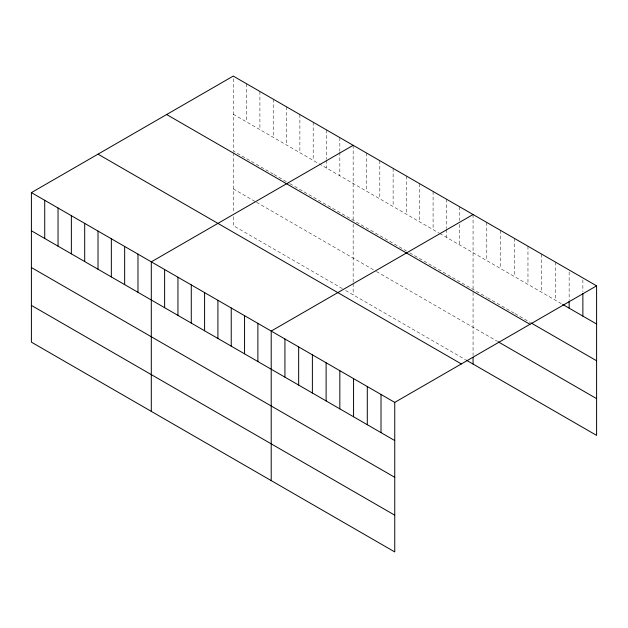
<?xml version="1.0" encoding="UTF-8"?>
<svg xmlns="http://www.w3.org/2000/svg" width="628" height="628" viewBox="0 0 628 628"><rect width="100%" height="100%" fill="white"/><g stroke="black" fill="none" stroke-linecap="round" stroke-linejoin="round"><path stroke-width="0.47" stroke-dasharray="3.14 2.35" d="M233.255 114.241L318.192 163.28M319.024 163.759L438.925 232.988M439.757 233.467L561.879 303.976M273.227 174.066L233.255 150.995L233.255 76.074M274.059 174.553L289.045 183.203M289.877 183.682L406.449 250.988M409.778 252.911L486.786 297.366M487.595 297.837L514.246 313.223M515.046 313.686L530.393 322.541M233.255 188.855L255.737 201.839M256.569 202.318L375.638 271.061M376.478 271.539L497.29 341.294M342.339 288.582L233.255 225.609L233.255 214.297M345.667 290.505L465.568 359.734M582.87 279.884L582.87 291.627M569.149 271.963L569.149 300.341M555.419 262.08L555.419 300.247M541.697 254.152L541.697 292.318M527.967 246.231L527.967 284.398M514.246 238.302L514.246 276.469M500.516 230.382L500.516 268.541M486.786 222.453L486.786 260.62M473.065 214.525L473.065 289.445M473.065 292.358L473.065 355.574M459.743 206.84L459.743 220.538M459.743 224.455L459.743 245.006M446.422 199.147L446.422 228.506M446.422 229.479L446.422 237.313M433.092 191.454L433.092 229.62M419.771 183.761L419.771 221.927M406.449 176.068L406.449 214.234M393.128 168.375L393.128 206.541M379.807 160.69L379.807 198.856M366.485 152.996L366.485 191.163M353.164 145.304L353.164 220.216M353.164 224.102L353.164 282.584M353.164 283.526L353.164 294.83M339.834 137.611L339.834 151.309M339.834 152.29L339.834 175.777M326.513 129.918L326.513 159.276M326.513 160.258L326.513 168.084M313.191 122.224L313.191 160.391M299.87 114.539L299.87 152.706M286.549 106.846L286.549 145.013M273.227 99.153L273.227 137.32M259.906 91.46L259.906 129.627M246.576 83.767L246.576 121.934M233.255 152.934L233.255 212.413"/><path stroke-width="0.94" d="M31.4 192.615L394.745 402.391L394.745 551.926L31.4 342.15L31.4 192.615L233.255 76.074L596.6 285.85L596.6 435.385L466.4 360.213M353.164 145.304L151.301 261.845L151.301 411.371M473.065 214.525L271.21 331.066L271.21 480.601M394.745 402.391L596.6 285.85M562.688 304.439L596.6 324.017M531.202 323.012L596.6 360.77M166.648 114.539L529.985 324.307M498.09 341.758L596.6 398.631M98.015 154.158L461.352 363.934M31.4 230.782L394.745 440.558M31.4 267.536L394.745 477.311M31.4 305.396L394.745 515.172M582.87 293.582L582.87 316.096M569.149 301.314L569.149 308.167M473.065 357.465L473.065 364.059M381.015 394.47L381.015 432.637M367.294 386.542L367.294 424.709M353.564 378.621L353.564 416.788M339.834 370.693L339.834 408.859M326.113 362.772L326.113 400.939M312.383 354.844L312.383 393.01M298.661 346.923L298.661 385.082M284.931 338.994L284.931 377.161M257.88 323.381L257.88 361.547M244.559 315.688L244.559 353.854M231.237 307.995L231.237 346.161M217.916 300.302L217.916 338.468M204.595 292.609L204.595 330.775M191.273 284.916L191.273 323.082M177.952 277.231L177.952 315.397M164.622 269.538L164.622 307.704M137.979 254.152L137.979 292.318M124.658 246.459L124.658 284.625M111.337 238.766L111.337 276.932M98.015 231.08L98.015 269.247M84.694 223.387L84.694 261.554M71.364 215.694L71.364 253.861M58.043 208.001L58.043 246.168M44.721 200.308L44.721 238.475"/></g></svg>
